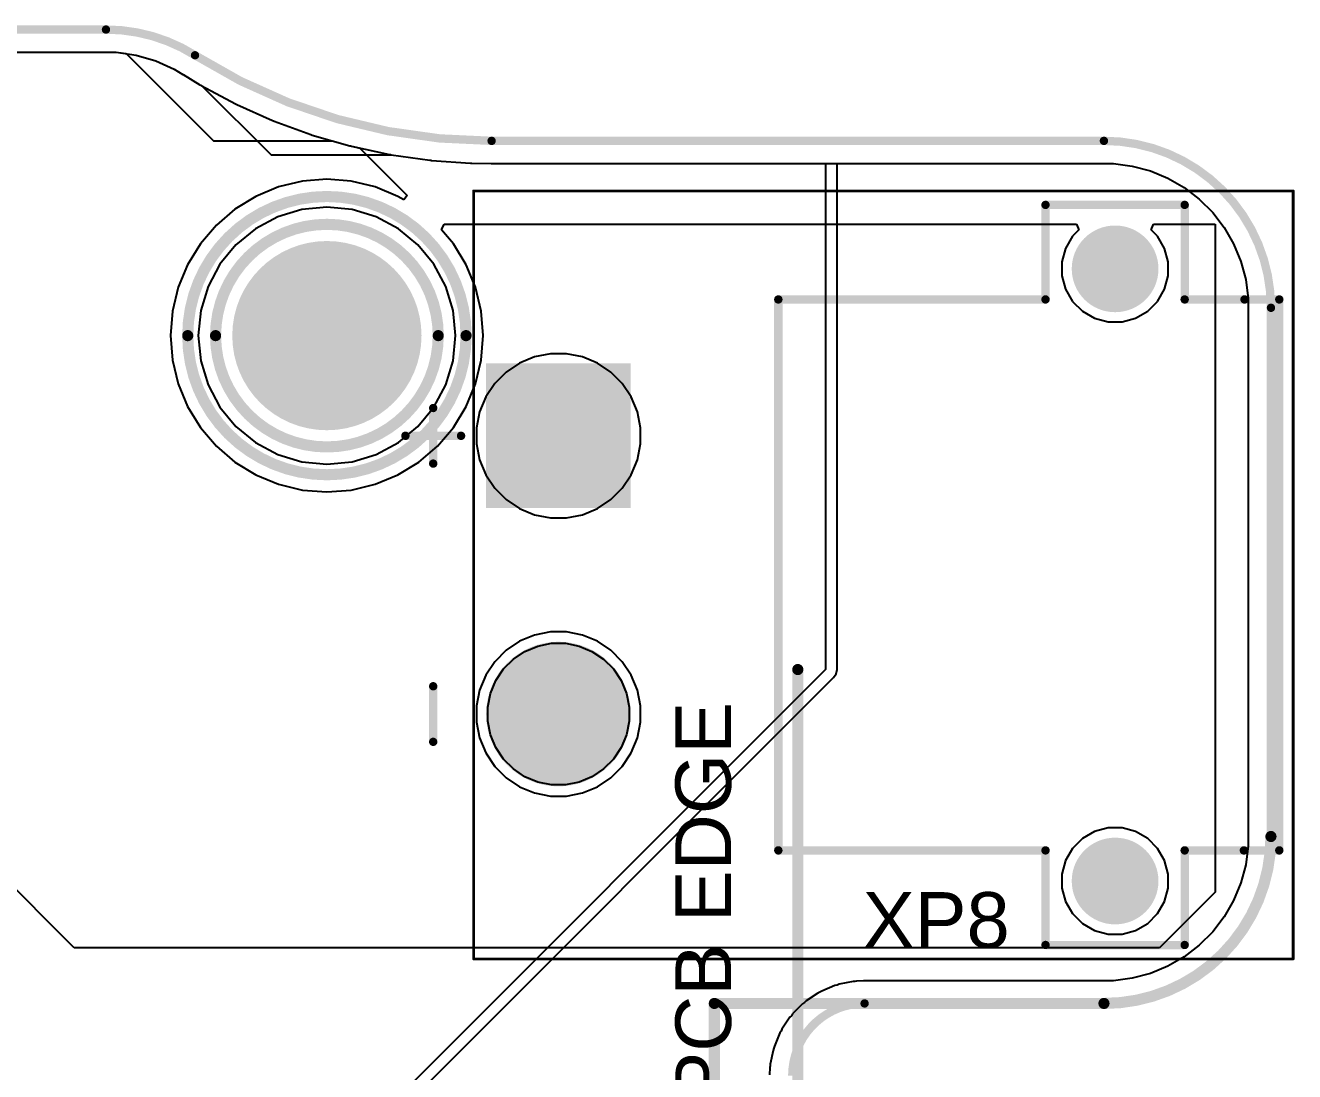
# Model space of a CAD drawing. Header units: inches. Extents: x 0 to 110, y 0 to 95.
# Drawn here: x 87.62 to 110.43, y 76.28 to 95.08 of the extents above; entities that cross this region are included whole.
import ezdxf

# ---------------------------------------------------------------- set-up
doc = ezdxf.new("R2010")
doc.units = ezdxf.units.IN
for name, color, linetype in [('Board Shape', 56, 'Continuous'), ('Bottom Layer', 5, 'Continuous'), ('Bottom Solder', 6, 'Continuous'), ('Int1', 16, 'Continuous'), ('Int2', 76, 'Continuous'), ('Keep-Out Layer', 6, 'Continuous'), ('Mechanical 13', 56, 'Continuous'), ('Mechanical1', 6, 'Continuous'), ('Multi-Layer', 9, 'Continuous'), ('Pad Holes', 156, 'Continuous'), ('Top Courtyard', 56, 'Continuous'), ('Top Layer', 1, 'Continuous'), ('Top Overlay', 2, 'Continuous'), ('Top Solder', 216, 'Continuous')]:
    doc.layers.add(name, color=color, linetype=linetype)
doc.styles.add('Arial', font='', dxfattribs={"height": 0.2})
doc.styles.get('Arial').set_extended_font_data('Arial')

# ---------------------------------------------------------------- blocks, each defined once
blk = doc.blocks.new('DIN41612_48_3_____________________717')
at = {"layer": 'Mechanical 13'}
blk.add_lwpolyline([(-26.6, 0, 0.2, 0.2, 0), (36, 0, 0.2, 0.2, 0)], format="xyseb", dxfattribs=at)
blk.add_lwpolyline([(35.95, 0, 0.1, 0.1, 1), (36.05, 0, 0.1, 0.1, 1)], format="xyseb", close=True, dxfattribs=at)
at = {"layer": 'Mechanical 13', "style": 'Arial'}
blk.add_text('PCB EDGE', height=1, dxfattribs=at).set_placement((28.2, 1.2))
blk = doc.blocks.new('XT30PW_M_722')
at = {"layer": 'Bottom Layer'}
h = blk.add_hatch(color=5, dxfattribs=at)
edge = h.paths.add_edge_path()
edge.add_arc((-5.5, 0), 0.754, 0, 360)
h = blk.add_hatch(color=5, dxfattribs=at)
edge = h.paths.add_edge_path()
edge.add_arc((5.5, 0), 0.754, 0, 360)
blk.add_hatch(color=5, dxfattribs=at).paths.add_polyline_path([(-3.775, -8.725), (-1.225, -8.725), (-1.225, -11.275), (-3.775, -11.275)])
h = blk.add_hatch(color=5, dxfattribs=at)
edge = h.paths.add_edge_path()
edge.add_arc((2.5, -10), 1.275, 0, 360)
at = {"layer": 'Bottom Solder'}
h = blk.add_hatch(color=6, dxfattribs=at)
edge = h.paths.add_edge_path()
edge.add_arc((-5.5, 0), 0.779, 0, 360)
h = blk.add_hatch(color=6, dxfattribs=at)
edge = h.paths.add_edge_path()
edge.add_arc((5.5, 0), 0.779, 0, 360)
blk.add_hatch(color=6, dxfattribs=at).paths.add_polyline_path([(-3.8, -8.7), (-1.2, -8.7), (-1.2, -11.3), (-3.8, -11.3)])
h = blk.add_hatch(color=6, dxfattribs=at)
edge = h.paths.add_edge_path()
edge.add_arc((2.5, -10), 1.3, 0, 360)
at = {"layer": 'Int1'}
h = blk.add_hatch(color=16, dxfattribs=at)
edge = h.paths.add_edge_path()
edge.add_arc((-5.5, 0), 0.754, 0, 360)
h = blk.add_hatch(color=16, dxfattribs=at)
edge = h.paths.add_edge_path()
edge.add_arc((5.5, 0), 0.754, 0, 360)
h = blk.add_hatch(color=16, dxfattribs=at)
edge = h.paths.add_edge_path()
edge.add_arc((-2.5, -10), 1.275, 0, 360)
h = blk.add_hatch(color=16, dxfattribs=at)
edge = h.paths.add_edge_path()
edge.add_arc((2.5, -10), 1.275, 0, 360)
at = {"layer": 'Int2'}
h = blk.add_hatch(color=76, dxfattribs=at)
edge = h.paths.add_edge_path()
edge.add_arc((-5.5, 0), 0.754, 0, 360)
h = blk.add_hatch(color=76, dxfattribs=at)
edge = h.paths.add_edge_path()
edge.add_arc((5.5, 0), 0.754, 0, 360)
h = blk.add_hatch(color=76, dxfattribs=at)
edge = h.paths.add_edge_path()
edge.add_arc((-2.5, -10), 1.275, 0, 360)
h = blk.add_hatch(color=76, dxfattribs=at)
edge = h.paths.add_edge_path()
edge.add_arc((2.5, -10), 1.275, 0, 360)
at = {"layer": 'Multi-Layer'}
h = blk.add_hatch(color=9, dxfattribs=at)
edge = h.paths.add_edge_path()
edge.add_arc((-5.5, 0), 0.754, 0, 360)
h = blk.add_hatch(color=9, dxfattribs=at)
edge = h.paths.add_edge_path()
edge.add_arc((5.5, 0), 0.754, 0, 360)
h = blk.add_hatch(color=9, dxfattribs=at)
edge = h.paths.add_edge_path()
edge.add_arc((2.5, -10), 1.275, 0, 360)
at = {"layer": 'Pad Holes'}
h = blk.add_hatch(color=7, dxfattribs=at)
edge = h.paths.add_edge_path()
edge.add_arc((-5.5, 0), 0.5, 0, 360)
h = blk.add_hatch(color=7, dxfattribs=at)
edge = h.paths.add_edge_path()
edge.add_arc((5.5, 0), 0.5, 0, 360)
h = blk.add_hatch(color=7, dxfattribs=at)
edge = h.paths.add_edge_path()
edge.add_arc((-2.5, -10), 0.85, 0, 360)
h = blk.add_hatch(color=7, dxfattribs=at)
edge = h.paths.add_edge_path()
edge.add_arc((2.5, -10), 0.85, 0, 360)
at = {"layer": 'Top Layer'}
h = blk.add_hatch(color=1, dxfattribs=at)
edge = h.paths.add_edge_path()
edge.add_arc((-5.5, 0), 0.754, 0, 360)
h = blk.add_hatch(color=1, dxfattribs=at)
edge = h.paths.add_edge_path()
edge.add_arc((5.5, 0), 0.754, 0, 360)
blk.add_hatch(color=1, dxfattribs=at).paths.add_polyline_path([(-3.775, -8.725), (-1.225, -8.725), (-1.225, -11.275), (-3.775, -11.275)])
h = blk.add_hatch(color=1, dxfattribs=at)
edge = h.paths.add_edge_path()
edge.add_arc((2.5, -10), 1.275, 0, 360)
at = {"layer": 'Top Solder'}
h = blk.add_hatch(color=216, dxfattribs=at)
edge = h.paths.add_edge_path()
edge.add_arc((-5.5, 0), 0.779, 0, 360)
h = blk.add_hatch(color=216, dxfattribs=at)
edge = h.paths.add_edge_path()
edge.add_arc((5.5, 0), 0.779, 0, 360)
blk.add_hatch(color=216, dxfattribs=at).paths.add_polyline_path([(-3.8, -8.7), (-1.2, -8.7), (-1.2, -11.3), (-3.8, -11.3)])
h = blk.add_hatch(color=216, dxfattribs=at)
edge = h.paths.add_edge_path()
edge.add_arc((2.5, -10), 1.3, 0, 360)
at = {"layer": 'Mechanical 13'}
for points in [[(4.95, 2.95, 0.15, 0.15, 0), (-4.95, 2.95, 0.15, 0.15, 0)], [(-4.95, 1.25, 0.15, 0.15, 0), (-4.95, 2.95, 0.15, 0.15, 0)], [(4.95, 1.25, 0.15, 0.15, 0), (4.95, 2.95, 0.15, 0.15, 0)], [(-4.95, 1.25, 0.15, 0.15, 0), (-6.65, 1.25, 0.15, 0.15, 0)], [(-6.65, -1.25, 0.15, 0.15, 0), (-6.65, 1.25, 0.15, 0.15, 0)], [(6.65, 1.25, 0.15, 0.15, 0), (4.95, 1.25, 0.15, 0.15, 0)], [(6.65, -1.25, 0.15, 0.15, 0), (6.65, 1.25, 0.15, 0.15, 0)], [(-4.95, -1.25, 0.15, 0.15, 0), (-6.65, -1.25, 0.15, 0.15, 0)], [(-4.95, -6.05, 0.15, 0.15, 0), (-4.95, -1.25, 0.15, 0.15, 0)], [(4.95, -6.05, 0.15, 0.15, 0), (4.95, -1.25, 0.15, 0.15, 0)], [(6.65, -1.25, 0.15, 0.15, 0), (4.95, -1.25, 0.15, 0.15, 0)], [(4.95, -6.05, 0.15, 0.15, 0), (-4.95, -6.05, 0.15, 0.15, 0)], [(-2.5, -12.75, 0.15, 0.15, 0), (-2.5, -11.75, 0.15, 0.15, 0)], [(-2, -12.25, 0.15, 0.15, 0), (-3, -12.25, 0.15, 0.15, 0)], [(3, -12.25, 0.15, 0.15, 0), (2, -12.25, 0.15, 0.15, 0)]]:
    blk.add_lwpolyline(points, format="xyseb", dxfattribs=at)
for points in [[(-4.988, 2.95, 0.075, 0.075, 1), (-4.912, 2.95, 0.075, 0.075, 1)], [(-4.988, 2.95, 0.075, 0.075, 1), (-4.912, 2.95, 0.075, 0.075, 1)], [(4.912, 2.95, 0.075, 0.075, 1), (4.988, 2.95, 0.075, 0.075, 1)], [(4.912, 2.95, 0.075, 0.075, 1), (4.988, 2.95, 0.075, 0.075, 1)], [(-6.687, 1.25, 0.075, 0.075, 1), (-6.612, 1.25, 0.075, 0.075, 1)], [(-6.687, 1.25, 0.075, 0.075, 1), (-6.612, 1.25, 0.075, 0.075, 1)], [(-4.988, 1.25, 0.075, 0.075, 1), (-4.912, 1.25, 0.075, 0.075, 1)], [(-4.988, 1.25, 0.075, 0.075, 1), (-4.912, 1.25, 0.075, 0.075, 1)], [(4.912, 1.25, 0.075, 0.075, 1), (4.988, 1.25, 0.075, 0.075, 1)], [(4.912, 1.25, 0.075, 0.075, 1), (4.988, 1.25, 0.075, 0.075, 1)], [(6.612, 1.25, 0.075, 0.075, 1), (6.687, 1.25, 0.075, 0.075, 1)], [(6.612, 1.25, 0.075, 0.075, 1), (6.687, 1.25, 0.075, 0.075, 1)], [(-6.687, -1.25, 0.075, 0.075, 1), (-6.612, -1.25, 0.075, 0.075, 1)], [(-6.687, -1.25, 0.075, 0.075, 1), (-6.612, -1.25, 0.075, 0.075, 1)], [(-4.988, -1.25, 0.075, 0.075, 1), (-4.912, -1.25, 0.075, 0.075, 1)], [(-4.988, -1.25, 0.075, 0.075, 1), (-4.912, -1.25, 0.075, 0.075, 1)], [(4.912, -1.25, 0.075, 0.075, 1), (4.988, -1.25, 0.075, 0.075, 1)], [(4.912, -1.25, 0.075, 0.075, 1), (4.988, -1.25, 0.075, 0.075, 1)], [(6.612, -1.25, 0.075, 0.075, 1), (6.687, -1.25, 0.075, 0.075, 1)], [(6.612, -1.25, 0.075, 0.075, 1), (6.687, -1.25, 0.075, 0.075, 1)], [(-4.988, -6.05, 0.075, 0.075, 1), (-4.912, -6.05, 0.075, 0.075, 1)], [(-4.988, -6.05, 0.075, 0.075, 1), (-4.912, -6.05, 0.075, 0.075, 1)], [(4.912, -6.05, 0.075, 0.075, 1), (4.988, -6.05, 0.075, 0.075, 1)], [(4.912, -6.05, 0.075, 0.075, 1), (4.988, -6.05, 0.075, 0.075, 1)], [(-2.538, -11.75, 0.075, 0.075, 1), (-2.462, -11.75, 0.075, 0.075, 1)], [(-3.037, -12.25, 0.075, 0.075, 1), (-2.962, -12.25, 0.075, 0.075, 1)], [(-2.038, -12.25, 0.075, 0.075, 1), (-1.963, -12.25, 0.075, 0.075, 1)], [(1.963, -12.25, 0.075, 0.075, 1), (2.038, -12.25, 0.075, 0.075, 1)], [(2.962, -12.25, 0.075, 0.075, 1), (3.037, -12.25, 0.075, 0.075, 1)], [(-2.538, -12.75, 0.075, 0.075, 1), (-2.462, -12.75, 0.075, 0.075, 1)]]:
    blk.add_lwpolyline(points, format="xyseb", close=True, dxfattribs=at)
at = {"layer": 'Top Courtyard'}
for points in [[(-6.9, -11.525, 0.05, 0.05, 0), (-6.9, 3.2, 0.05, 0.05, 0)], [(6.9, 3.2, 0.05, 0.05, 0), (-6.9, 3.2, 0.05, 0.05, 0)], [(6.9, -11.525, 0.05, 0.05, 0), (6.9, 3.2, 0.05, 0.05, 0)], [(6.9, -11.525, 0.05, 0.05, 0), (-6.9, -11.525, 0.05, 0.05, 0)]]:
    blk.add_lwpolyline(points, format="xyseb", dxfattribs=at)
for points in [[(-6.912, 3.2, 0.025, 0.025, 1), (-6.887, 3.2, 0.025, 0.025, 1)], [(-6.912, 3.2, 0.025, 0.025, 1), (-6.887, 3.2, 0.025, 0.025, 1)], [(6.887, 3.2, 0.025, 0.025, 1), (6.912, 3.2, 0.025, 0.025, 1)], [(6.887, 3.2, 0.025, 0.025, 1), (6.912, 3.2, 0.025, 0.025, 1)], [(-6.912, -11.525, 0.025, 0.025, 1), (-6.887, -11.525, 0.025, 0.025, 1)], [(-6.912, -11.525, 0.025, 0.025, 1), (-6.887, -11.525, 0.025, 0.025, 1)], [(6.887, -11.525, 0.025, 0.025, 1), (6.912, -11.525, 0.025, 0.025, 1)], [(6.887, -11.525, 0.025, 0.025, 1), (6.912, -11.525, 0.025, 0.025, 1)]]:
    blk.add_lwpolyline(points, format="xyseb", close=True, dxfattribs=at)
at = {"layer": 'Top Overlay'}
for points in [[(-4.95, 1.25, 0.15, 0.15, 0), (-4.95, 2.325, 0.15, 0.15, 0)], [(4.95, 1.25, 0.15, 0.15, 0), (4.95, 2.314, 0.15, 0.15, 0)], [(-6.65, -1.25, 0.15, 0.15, 0), (-6.65, 1.25, 0.15, 0.15, 0)], [(-4.95, 1.25, 0.15, 0.15, 0), (-6.65, 1.25, 0.15, 0.15, 0)], [(6.65, 1.25, 0.15, 0.15, 0), (4.95, 1.25, 0.15, 0.15, 0)], [(6.65, -1.25, 0.15, 0.15, 0), (6.65, 1.25, 0.15, 0.15, 0)], [(-4.95, -1.25, 0.15, 0.15, 0), (-6.65, -1.25, 0.15, 0.15, 0)], [(-4.95, -6.05, 0.15, 0.15, 0), (-4.95, -1.25, 0.15, 0.15, 0)], [(6.65, -1.25, 0.15, 0.15, 0), (4.95, -1.25, 0.15, 0.15, 0)], [(4.95, -6.05, 0.15, 0.15, 0), (4.95, -1.25, 0.15, 0.15, 0)], [(4.95, -6.05, 0.15, 0.15, 0), (-4.95, -6.05, 0.15, 0.15, 0)], [(3, -12.25, 0.15, 0.15, 0), (2, -12.25, 0.15, 0.15, 0)]]:
    blk.add_lwpolyline(points, format="xyseb", dxfattribs=at)
for points in [[(-4.988, 2.325, 0.075, 0.075, 1), (-4.912, 2.325, 0.075, 0.075, 1)], [(4.912, 2.314, 0.075, 0.075, 1), (4.988, 2.314, 0.075, 0.075, 1)], [(-6.687, 1.25, 0.075, 0.075, 1), (-6.612, 1.25, 0.075, 0.075, 1)], [(-6.687, 1.25, 0.075, 0.075, 1), (-6.612, 1.25, 0.075, 0.075, 1)], [(-4.988, 1.25, 0.075, 0.075, 1), (-4.912, 1.25, 0.075, 0.075, 1)], [(-4.988, 1.25, 0.075, 0.075, 1), (-4.912, 1.25, 0.075, 0.075, 1)], [(4.912, 1.25, 0.075, 0.075, 1), (4.988, 1.25, 0.075, 0.075, 1)], [(4.912, 1.25, 0.075, 0.075, 1), (4.988, 1.25, 0.075, 0.075, 1)], [(6.612, 1.25, 0.075, 0.075, 1), (6.687, 1.25, 0.075, 0.075, 1)], [(6.612, 1.25, 0.075, 0.075, 1), (6.687, 1.25, 0.075, 0.075, 1)], [(-6.687, -1.25, 0.075, 0.075, 1), (-6.612, -1.25, 0.075, 0.075, 1)], [(-6.687, -1.25, 0.075, 0.075, 1), (-6.612, -1.25, 0.075, 0.075, 1)], [(-4.988, -1.25, 0.075, 0.075, 1), (-4.912, -1.25, 0.075, 0.075, 1)], [(-4.988, -1.25, 0.075, 0.075, 1), (-4.912, -1.25, 0.075, 0.075, 1)], [(4.912, -1.25, 0.075, 0.075, 1), (4.988, -1.25, 0.075, 0.075, 1)], [(4.912, -1.25, 0.075, 0.075, 1), (4.988, -1.25, 0.075, 0.075, 1)], [(6.612, -1.25, 0.075, 0.075, 1), (6.687, -1.25, 0.075, 0.075, 1)], [(6.612, -1.25, 0.075, 0.075, 1), (6.687, -1.25, 0.075, 0.075, 1)], [(-4.988, -6.05, 0.075, 0.075, 1), (-4.912, -6.05, 0.075, 0.075, 1)], [(-4.988, -6.05, 0.075, 0.075, 1), (-4.912, -6.05, 0.075, 0.075, 1)], [(4.912, -6.05, 0.075, 0.075, 1), (4.988, -6.05, 0.075, 0.075, 1)], [(4.912, -6.05, 0.075, 0.075, 1), (4.988, -6.05, 0.075, 0.075, 1)], [(1.963, -12.25, 0.075, 0.075, 1), (2.038, -12.25, 0.075, 0.075, 1)], [(2.962, -12.25, 0.075, 0.075, 1), (3.037, -12.25, 0.075, 0.075, 1)]]:
    blk.add_lwpolyline(points, format="xyseb", close=True, dxfattribs=at)

msp = doc.modelspace()

# ---------------------------------------------------------------- hatches: boundary and pattern name
at = {"layer": 'Bottom Solder'}
h = msp.add_hatch(color=6, dxfattribs=at)
edge = h.paths.add_edge_path()
edge.add_arc((93.04, 89.5), 1.7, 0, 360)
at = {"layer": 'Pad Holes'}
h = msp.add_hatch(color=7, dxfattribs=at)
edge = h.paths.add_edge_path()
edge.add_arc((93.04, 89.5), 1.6, 0, 360)
at = {"layer": 'Top Solder'}
h = msp.add_hatch(color=216, dxfattribs=at)
edge = h.paths.add_edge_path()
edge.add_arc((93.04, 89.5), 1.7, 0, 360)

# ---------------------------------------------------------------- linework, layer by layer
at = {"layer": 'Board Shape'}
for points in [[(2, 95, 0.15, 0.15, 0), (89.072, 95, 0.15, 0.15, 0)], [(89.072, 95, 0.15, 0.15, -0.14145), (90.671, 94.538, 0.15, 0.15, 0)], [(96, 93, 0.15, 0.15, -0.14145), (90.671, 94.538, 0.15, 0.15, 0)], [(96, 93, 0.15, 0.15, 0), (107, 93, 0.15, 0.15, 0)], [(107, 93, 0.15, 0.15, -0.414213), (110, 90, 0.15, 0.15, 0)], [(110, 80.5, 0.15, 0.15, 0), (110, 90, 0.15, 0.15, 0)], [(110, 80.5, 0.2, 0.2, -0.414213), (107, 77.5, 0.2, 0.2, 0)], [(101.4, 76.2, 0.15, 0.15, -0.414214), (102.7, 77.5, 0.15, 0.15, 0)], [(102.7, 77.5, 0.15, 0.15, 0), (107, 77.5, 0.15, 0.15, 0)]]:
    msp.add_lwpolyline(points, format="xyseb", dxfattribs=at)
for points in [[(89.034, 95, 0.075, 0.075, 1), (89.109, 95, 0.075, 0.075, 1)], [(89.034, 95, 0.075, 0.075, 1), (89.109, 95, 0.075, 0.075, 1)], [(90.633, 94.538, 0.075, 0.075, 1), (90.708, 94.538, 0.075, 0.075, 1)], [(90.633, 94.538, 0.075, 0.075, 1), (90.708, 94.538, 0.075, 0.075, 1)], [(95.962, 93, 0.075, 0.075, 1), (96.037, 93, 0.075, 0.075, 1)], [(95.962, 93, 0.075, 0.075, 1), (96.037, 93, 0.075, 0.075, 1)], [(106.962, 93, 0.075, 0.075, 1), (107.037, 93, 0.075, 0.075, 1)], [(106.962, 93, 0.075, 0.075, 1), (107.037, 93, 0.075, 0.075, 1)], [(109.963, 90, 0.075, 0.075, 1), (110.038, 90, 0.075, 0.075, 1)], [(109.963, 90, 0.075, 0.075, 1), (110.038, 90, 0.075, 0.075, 1)], [(109.95, 80.5, 0.1, 0.1, 1), (110.05, 80.5, 0.1, 0.1, 1)], [(109.963, 80.5, 0.075, 0.075, 1), (110.038, 80.5, 0.075, 0.075, 1)], [(102.662, 77.5, 0.075, 0.075, 1), (102.738, 77.5, 0.075, 0.075, 1)], [(102.662, 77.5, 0.075, 0.075, 1), (102.738, 77.5, 0.075, 0.075, 1)], [(106.95, 77.5, 0.1, 0.1, 1), (107.05, 77.5, 0.1, 0.1, 1)], [(106.962, 77.5, 0.075, 0.075, 1), (107.037, 77.5, 0.075, 0.075, 1)]]:
    msp.add_lwpolyline(points, format="xyseb", close=True, dxfattribs=at)
at = {"layer": 'Int1'}
for p, q in [((2, 94.592), (89.072, 94.592)), ((89.072, 94.592), (89.254, 94.592)), ((89.254, 94.592), (89.615, 94.541)), ((89.615, 94.541), (89.966, 94.44)), ((89.966, 94.44), (90.299, 94.291)), ((90.299, 94.291), (90.453, 94.193)), ((90.453, 94.193), (90.457, 94.192)), ((90.457, 94.192), (90.459, 94.19)), ((90.459, 94.19), (90.76, 94.008)), ((90.76, 94.008), (90.77, 94.004)), ((90.77, 94.004), (90.779, 93.997)), ((90.779, 93.997), (91.398, 93.665)), ((91.398, 93.665), (91.412, 93.661)), ((91.412, 93.661), (91.423, 93.653)), ((91.423, 93.653), (92.064, 93.365)), ((92.064, 93.365), (92.078, 93.362)), ((92.078, 93.362), (92.091, 93.354)), ((92.091, 93.354), (92.75, 93.113)), ((92.75, 93.113), (92.765, 93.11)), ((92.765, 93.11), (92.778, 93.104)), ((92.778, 93.104), (93.453, 92.909)), ((93.453, 92.909), (93.467, 92.908)), ((93.467, 92.908), (93.48, 92.902)), ((93.48, 92.902), (94.167, 92.755)), ((94.167, 92.755), (94.182, 92.755)), ((94.182, 92.755), (94.195, 92.75)), ((94.195, 92.75), (94.891, 92.652)), ((94.891, 92.652), (94.905, 92.652)), ((94.905, 92.652), (94.919, 92.649)), ((94.919, 92.649), (95.62, 92.599)), ((95.62, 92.599), (95.631, 92.601)), ((95.631, 92.601), (95.642, 92.598)), ((95.642, 92.598), (95.993, 92.592)), ((95.993, 92.592), (95.996, 92.593)), ((95.996, 92.593), (96, 92.592)), ((96, 92.592), (107, 92.592)), ((107, 92.592), (107.17, 92.592)), ((107.17, 92.592), (107.507, 92.548)), ((107.507, 92.548), (107.835, 92.46)), ((107.835, 92.46), (108.149, 92.33)), ((108.149, 92.33), (108.443, 92.16)), ((108.443, 92.16), (108.713, 91.953)), ((108.713, 91.953), (108.953, 91.713)), ((92.589, 91.767), (92.156, 91.635)), ((93.04, 91.811), (92.589, 91.767)), ((93.491, 91.767), (93.04, 91.811)), ((93.924, 91.635), (93.491, 91.767)), ((108.953, 91.713), (109.16, 91.443)), ((92.156, 91.635), (91.756, 91.422)), ((94.324, 91.422), (93.924, 91.635)), ((109.16, 91.443), (109.33, 91.149)), ((91.756, 91.422), (91.406, 91.134)), ((94.674, 91.134), (94.324, 91.422)), ((91.406, 91.134), (91.118, 90.784)), ((94.962, 90.784), (94.674, 91.134)), ((109.33, 91.149), (109.46, 90.835)), ((91.118, 90.784), (90.905, 90.384)), ((95.175, 90.384), (94.962, 90.784)), ((109.46, 90.835), (109.548, 90.507)), ((90.905, 90.384), (90.773, 89.951)), ((95.307, 89.951), (95.175, 90.384)), ((109.548, 90.507), (109.592, 90.17)), ((109.592, 90.17), (109.592, 90)), ((90.773, 89.951), (90.729, 89.5)), ((95.351, 89.5), (95.307, 89.951)), ((109.592, 90), (109.592, 80.5)), ((90.729, 89.5), (90.773, 89.049)), ((95.307, 89.049), (95.351, 89.5)), ((97.055, 89.175), (96.77, 89.118)), ((97.345, 89.175), (97.055, 89.175)), ((97.63, 89.118), (97.345, 89.175)), ((90.773, 89.049), (90.905, 88.616)), ((95.175, 88.616), (95.307, 89.049)), ((96.501, 89.007), (96.26, 88.846)), ((96.77, 89.118), (96.501, 89.007)), ((97.899, 89.007), (97.63, 89.118)), ((98.14, 88.846), (97.899, 89.007)), ((96.26, 88.846), (96.054, 88.64)), ((98.346, 88.64), (98.14, 88.846)), ((90.905, 88.616), (91.118, 88.216)), ((94.962, 88.216), (95.175, 88.616)), ((96.054, 88.64), (95.893, 88.399)), ((98.507, 88.399), (98.346, 88.64)), ((95.893, 88.399), (95.782, 88.13)), ((98.618, 88.13), (98.507, 88.399)), ((91.118, 88.216), (91.406, 87.866)), ((94.674, 87.866), (94.962, 88.216)), ((95.782, 88.13), (95.725, 87.845)), ((98.675, 87.845), (98.618, 88.13)), ((91.406, 87.866), (91.756, 87.578)), ((94.324, 87.578), (94.674, 87.866)), ((95.725, 87.845), (95.725, 87.555)), ((98.675, 87.555), (98.675, 87.845)), ((91.756, 87.578), (92.156, 87.365)), ((93.924, 87.365), (94.324, 87.578)), ((92.156, 87.365), (92.589, 87.233)), ((93.491, 87.233), (93.924, 87.365)), ((95.725, 87.555), (95.782, 87.27)), ((98.618, 87.27), (98.675, 87.555)), ((92.589, 87.233), (93.04, 87.189)), ((93.04, 87.189), (93.491, 87.233)), ((95.782, 87.27), (95.893, 87.001)), ((98.507, 87.001), (98.618, 87.27)), ((95.893, 87.001), (96.054, 86.76)), ((98.346, 86.76), (98.507, 87.001)), ((96.054, 86.76), (96.26, 86.554)), ((98.14, 86.554), (98.346, 86.76)), ((96.26, 86.554), (96.501, 86.393)), ((97.899, 86.393), (98.14, 86.554)), ((96.501, 86.393), (96.77, 86.282)), ((96.77, 86.282), (97.055, 86.225)), ((97.055, 86.225), (97.345, 86.225)), ((97.345, 86.225), (97.63, 86.282)), ((97.63, 86.282), (97.899, 86.393)), ((109.592, 80.5), (109.592, 80.33)), ((109.592, 80.33), (109.548, 79.993)), ((109.548, 79.993), (109.46, 79.665)), ((109.46, 79.665), (109.33, 79.351)), ((109.33, 79.351), (109.16, 79.057)), ((109.16, 79.057), (108.953, 78.787)), ((108.953, 78.787), (108.713, 78.547)), ((108.713, 78.547), (108.443, 78.34)), ((108.443, 78.34), (108.149, 78.17)), ((107.835, 78.04), (107.507, 77.952)), ((108.149, 78.17), (107.835, 78.04)), ((102.167, 77.821), (101.931, 77.723)), ((102.206, 77.829), (102.167, 77.821)), ((102.243, 77.844), (102.206, 77.829)), ((102.493, 77.894), (102.243, 77.844)), ((102.523, 77.894), (102.493, 77.894)), ((102.553, 77.901), (102.523, 77.894)), ((102.68, 77.907), (102.553, 77.901)), ((102.69, 77.906), (102.68, 77.907)), ((102.7, 77.908), (102.69, 77.906)), ((107, 77.908), (102.7, 77.908)), ((107.17, 77.908), (107, 77.908)), ((107.507, 77.952), (107.17, 77.908)), ((101.649, 77.544), (101.62, 77.516)), ((101.861, 77.686), (101.649, 77.544)), ((101.898, 77.701), (101.861, 77.686)), ((101.931, 77.723), (101.898, 77.701)), ((101.407, 77.313), (101.384, 77.28)), ((101.587, 77.493), (101.407, 77.313)), ((101.62, 77.516), (101.587, 77.493)), ((101.356, 77.251), (101.214, 77.039)), ((101.384, 77.28), (101.356, 77.251)), ((101.177, 76.969), (101.079, 76.733)), ((101.199, 77.002), (101.177, 76.969)), ((101.214, 77.039), (101.199, 77.002)), ((101.056, 76.657), (101.006, 76.407)), ((101.071, 76.694), (101.056, 76.657)), ((101.079, 76.733), (101.071, 76.694)), ((101.006, 76.407), (101.006, 76.377)), ((100.999, 76.347), (100.993, 76.22)), ((101.006, 76.377), (100.999, 76.347))]:
    msp.add_line(p, q, dxfattribs=at)
at = {"layer": 'Int2'}
for p, q in [((50.5, 94.592), (89.072, 94.592)), ((89.072, 94.592), (89.254, 94.592)), ((89.254, 94.592), (89.615, 94.541)), ((89.615, 94.541), (89.966, 94.44)), ((89.966, 94.44), (90.299, 94.291)), ((90.299, 94.291), (90.453, 94.193)), ((90.453, 94.193), (90.457, 94.192)), ((90.457, 94.192), (90.459, 94.19)), ((90.459, 94.19), (90.76, 94.008)), ((90.76, 94.008), (90.77, 94.004)), ((90.77, 94.004), (90.779, 93.997)), ((90.779, 93.997), (90.801, 93.985)), ((90.801, 93.985), (92.036, 92.75)), ((92.036, 92.75), (94.196, 92.75)), ((94.196, 92.75), (94.891, 92.652)), ((94.891, 92.652), (94.905, 92.652)), ((94.905, 92.652), (94.919, 92.649)), ((94.919, 92.649), (95.62, 92.599)), ((95.62, 92.599), (95.631, 92.601)), ((95.631, 92.601), (95.642, 92.598)), ((95.642, 92.598), (95.993, 92.592)), ((95.993, 92.592), (95.996, 92.593)), ((95.996, 92.593), (96, 92.592)), ((96, 92.592), (102, 92.592)), ((102, 92.592), (102, 83.5)), ((102.204, 83.5), (102.204, 92.592)), ((102.204, 92.592), (107, 92.592)), ((107, 92.592), (107.17, 92.592)), ((107.17, 92.592), (107.507, 92.548)), ((107.507, 92.548), (107.835, 92.46)), ((107.835, 92.46), (108.149, 92.33)), ((108.149, 92.33), (108.443, 92.16)), ((108.443, 92.16), (108.713, 91.953)), ((108.713, 91.953), (108.953, 91.713)), ((92.589, 91.767), (92.156, 91.635)), ((93.04, 91.811), (92.589, 91.767)), ((93.491, 91.767), (93.04, 91.811)), ((93.924, 91.635), (93.491, 91.767)), ((108.953, 91.713), (109.16, 91.443)), ((92.156, 91.635), (91.756, 91.422)), ((94.324, 91.422), (93.924, 91.635)), ((109.16, 91.443), (109.33, 91.149)), ((91.756, 91.422), (91.406, 91.134)), ((94.674, 91.134), (94.324, 91.422)), ((91.406, 91.134), (91.118, 90.784)), ((94.962, 90.784), (94.674, 91.134)), ((109.33, 91.149), (109.46, 90.835)), ((91.118, 90.784), (90.905, 90.384)), ((95.175, 90.384), (94.962, 90.784)), ((109.46, 90.835), (109.548, 90.507)), ((90.905, 90.384), (90.773, 89.951)), ((95.307, 89.951), (95.175, 90.384)), ((109.548, 90.507), (109.592, 90.17)), ((109.592, 90.17), (109.592, 90)), ((90.773, 89.951), (90.729, 89.5)), ((95.351, 89.5), (95.307, 89.951)), ((109.592, 90), (109.592, 80.5)), ((90.729, 89.5), (90.773, 89.049)), ((95.307, 89.049), (95.351, 89.5)), ((90.773, 89.049), (90.905, 88.616)), ((95.175, 88.616), (95.307, 89.049)), ((90.905, 88.616), (91.118, 88.216)), ((94.962, 88.216), (95.175, 88.616)), ((91.118, 88.216), (91.406, 87.866)), ((94.674, 87.866), (94.962, 88.216)), ((91.406, 87.866), (91.756, 87.578)), ((94.324, 87.578), (94.674, 87.866)), ((91.756, 87.578), (92.156, 87.365)), ((93.924, 87.365), (94.324, 87.578)), ((92.156, 87.365), (92.589, 87.233)), ((93.491, 87.233), (93.924, 87.365)), ((92.589, 87.233), (93.04, 87.189)), ((93.04, 87.189), (93.491, 87.233)), ((97.055, 84.175), (96.77, 84.118)), ((97.345, 84.175), (97.055, 84.175)), ((97.63, 84.118), (97.345, 84.175)), ((96.501, 84.007), (96.26, 83.846)), ((96.77, 84.118), (96.501, 84.007)), ((96.598, 83.826), (96.829, 83.922)), ((96.829, 83.922), (97.075, 83.971)), ((97.075, 83.971), (97.325, 83.971)), ((97.325, 83.971), (97.571, 83.922)), ((97.571, 83.922), (97.802, 83.826)), ((97.899, 84.007), (97.63, 84.118)), ((98.14, 83.846), (97.899, 84.007)), ((96.26, 83.846), (96.054, 83.64)), ((96.213, 83.51), (96.39, 83.687)), ((96.39, 83.687), (96.598, 83.826)), ((97.802, 83.826), (98.01, 83.687)), ((98.01, 83.687), (98.187, 83.51)), ((98.346, 83.64), (98.14, 83.846)), ((102, 83.5), (94, 75.5)), ((96.054, 83.64), (95.893, 83.399)), ((96.074, 83.302), (96.213, 83.51)), ((98.187, 83.51), (98.326, 83.302)), ((98.507, 83.399), (98.346, 83.64)), ((102.188, 83.422), (102.204, 83.5)), ((94.144, 75.356), (102.144, 83.356)), ((95.893, 83.399), (95.782, 83.13)), ((95.978, 83.071), (96.074, 83.302)), ((98.326, 83.302), (98.422, 83.071)), ((98.618, 83.13), (98.507, 83.399)), ((102.144, 83.356), (102.188, 83.422)), ((95.782, 83.13), (95.725, 82.845)), ((95.929, 82.825), (95.978, 83.071)), ((98.422, 83.071), (98.471, 82.825)), ((98.675, 82.845), (98.618, 83.13)), ((95.725, 82.845), (95.725, 82.555)), ((95.929, 82.575), (95.929, 82.825)), ((98.471, 82.825), (98.471, 82.575)), ((98.675, 82.555), (98.675, 82.845)), ((95.725, 82.555), (95.782, 82.27)), ((95.978, 82.329), (95.929, 82.575)), ((98.471, 82.575), (98.422, 82.329)), ((98.618, 82.27), (98.675, 82.555)), ((96.074, 82.098), (95.978, 82.329)), ((98.422, 82.329), (98.326, 82.098)), ((95.782, 82.27), (95.893, 82.001)), ((96.213, 81.89), (96.074, 82.098)), ((98.326, 82.098), (98.187, 81.89)), ((98.507, 82.001), (98.618, 82.27)), ((95.893, 82.001), (96.054, 81.76)), ((96.39, 81.713), (96.213, 81.89)), ((98.187, 81.89), (98.01, 81.713)), ((98.346, 81.76), (98.507, 82.001)), ((96.054, 81.76), (96.26, 81.554)), ((96.598, 81.574), (96.39, 81.713)), ((98.01, 81.713), (97.802, 81.574)), ((98.14, 81.554), (98.346, 81.76)), ((96.26, 81.554), (96.501, 81.393)), ((96.829, 81.478), (96.598, 81.574)), ((97.075, 81.429), (96.829, 81.478)), ((97.325, 81.429), (97.075, 81.429)), ((97.571, 81.478), (97.325, 81.429)), ((97.802, 81.574), (97.571, 81.478)), ((97.899, 81.393), (98.14, 81.554)), ((96.501, 81.393), (96.77, 81.282)), ((96.77, 81.282), (97.055, 81.225)), ((97.055, 81.225), (97.345, 81.225)), ((97.345, 81.225), (97.63, 81.282)), ((97.63, 81.282), (97.899, 81.393)), ((109.592, 80.5), (109.592, 80.33)), ((109.592, 80.33), (109.548, 79.993)), ((109.548, 79.993), (109.46, 79.665)), ((109.46, 79.665), (109.33, 79.351)), ((109.33, 79.351), (109.16, 79.057)), ((109.16, 79.057), (108.953, 78.787)), ((108.953, 78.787), (108.713, 78.547)), ((108.713, 78.547), (108.443, 78.34)), ((108.443, 78.34), (108.149, 78.17)), ((107.835, 78.04), (107.507, 77.952)), ((108.149, 78.17), (107.835, 78.04)), ((102.167, 77.821), (101.931, 77.723)), ((102.206, 77.829), (102.167, 77.821)), ((102.243, 77.844), (102.206, 77.829)), ((102.493, 77.894), (102.243, 77.844)), ((102.523, 77.894), (102.493, 77.894)), ((102.553, 77.901), (102.523, 77.894)), ((102.68, 77.907), (102.553, 77.901)), ((102.69, 77.906), (102.68, 77.907)), ((102.7, 77.908), (102.69, 77.906)), ((107, 77.908), (102.7, 77.908)), ((107.17, 77.908), (107, 77.908)), ((107.507, 77.952), (107.17, 77.908)), ((101.649, 77.544), (101.62, 77.516)), ((101.861, 77.686), (101.649, 77.544)), ((101.898, 77.701), (101.861, 77.686)), ((101.931, 77.723), (101.898, 77.701)), ((101.407, 77.313), (101.384, 77.28)), ((101.587, 77.493), (101.407, 77.313)), ((101.62, 77.516), (101.587, 77.493)), ((101.356, 77.251), (101.214, 77.039)), ((101.384, 77.28), (101.356, 77.251)), ((101.177, 76.969), (101.079, 76.733)), ((101.199, 77.002), (101.177, 76.969)), ((101.214, 77.039), (101.199, 77.002)), ((101.056, 76.657), (101.006, 76.407)), ((101.071, 76.694), (101.056, 76.657)), ((101.079, 76.733), (101.071, 76.694)), ((101.006, 76.407), (101.006, 76.377)), ((100.999, 76.347), (100.993, 76.22)), ((101.006, 76.377), (100.999, 76.347))]:
    msp.add_line(p, q, dxfattribs=at)
at = {"layer": 'Keep-Out Layer'}
for points in [[(95.04, 89.5, 0.2, 0.2, 1), (91.04, 89.5, 0.2, 0.2, 1)], [(90.99, 89.5, 0.1, 0.1, 1), (91.09, 89.5, 0.1, 0.1, 1)], [(94.99, 89.5, 0.1, 0.1, 1), (95.09, 89.5, 0.1, 0.1, 1)]]:
    msp.add_lwpolyline(points, format="xyseb", close=True, dxfattribs=at)
at = {"layer": 'Mechanical1'}
for points in [[(100, 77.5, 0.2, 0.2, 0), (107, 77.5, 0.2, 0.2, 0)], [(100, 17.5, 0.2, 0.2, 0), (100, 77.5, 0.2, 0.2, 0)]]:
    msp.add_lwpolyline(points, format="xyseb", dxfattribs=at)
for points in [[(99.95, 77.5, 0.1, 0.1, 1), (100.05, 77.5, 0.1, 0.1, 1)], [(99.95, 77.5, 0.1, 0.1, 1), (100.05, 77.5, 0.1, 0.1, 1)], [(106.95, 77.5, 0.1, 0.1, 1), (107.05, 77.5, 0.1, 0.1, 1)]]:
    msp.add_lwpolyline(points, format="xyseb", close=True, dxfattribs=at)
at = {"layer": 'Top Layer'}
for p, q in [((27.025, 94.592), (89.072, 94.592)), ((89.072, 94.592), (89.254, 94.592)), ((89.254, 94.592), (89.433, 94.567)), ((89.433, 94.567), (91, 93)), ((91, 93), (93.137, 93)), ((93.137, 93), (93.453, 92.909)), ((93.453, 92.909), (93.467, 92.908)), ((93.467, 92.908), (93.48, 92.902)), ((93.48, 92.902), (93.63, 92.87)), ((93.63, 92.87), (94.483, 92.017)), ((92.172, 92.171), (91.765, 92.003)), ((92.601, 92.274), (92.172, 92.171)), ((93.04, 92.309), (92.601, 92.274)), ((93.479, 92.274), (93.04, 92.309)), ((93.908, 92.171), (93.479, 92.274)), ((94.315, 92.003), (93.908, 92.171)), ((91.765, 92.003), (91.389, 91.772)), ((94.421, 91.938), (94.315, 92.003)), ((94.483, 92.017), (94.421, 91.938)), ((91.389, 91.772), (91.054, 91.486)), ((91.054, 91.486), (90.768, 91.151)), ((95.099, 91.4), (95.146, 91.5)), ((95.146, 91.5), (106.509, 91.5)), ((106.509, 91.5), (106.551, 91.4)), ((107.849, 91.4), (107.891, 91.5)), ((107.891, 91.5), (109, 91.5)), ((109, 91.5), (109, 79.5)), ((95.312, 91.151), (95.099, 91.4)), ((106.437, 91.286), (106.311, 91.068)), ((106.551, 91.4), (106.437, 91.286)), ((107.963, 91.286), (107.849, 91.4)), ((108.089, 91.068), (107.963, 91.286)), ((90.768, 91.151), (90.537, 90.775)), ((95.543, 90.775), (95.312, 91.151)), ((106.311, 91.068), (106.246, 90.826)), ((108.154, 90.826), (108.089, 91.068)), ((90.537, 90.775), (90.369, 90.368)), ((95.711, 90.368), (95.543, 90.775)), ((106.246, 90.826), (106.246, 90.574)), ((108.154, 90.574), (108.154, 90.826)), ((106.246, 90.574), (106.311, 90.332)), ((108.089, 90.332), (108.154, 90.574)), ((90.369, 90.368), (90.266, 89.939)), ((95.814, 89.939), (95.711, 90.368)), ((106.311, 90.332), (106.437, 90.114)), ((107.963, 90.114), (108.089, 90.332)), ((106.437, 90.114), (106.614, 89.937)), ((107.786, 89.937), (107.963, 90.114)), ((90.266, 89.939), (90.231, 89.5)), ((95.849, 89.5), (95.814, 89.939)), ((106.614, 89.937), (106.832, 89.811)), ((107.568, 89.811), (107.786, 89.937)), ((106.832, 89.811), (107.074, 89.746)), ((107.074, 89.746), (107.326, 89.746)), ((107.326, 89.746), (107.568, 89.811)), ((90.231, 89.5), (90.266, 89.061)), ((95.814, 89.061), (95.849, 89.5)), ((90.266, 89.061), (90.369, 88.632)), ((95.711, 88.632), (95.814, 89.061)), ((90.369, 88.632), (90.537, 88.225)), ((95.543, 88.225), (95.711, 88.632)), ((90.537, 88.225), (90.768, 87.849)), ((95.312, 87.849), (95.543, 88.225)), ((90.768, 87.849), (91.054, 87.514)), ((95.026, 87.514), (95.312, 87.849)), ((91.054, 87.514), (91.389, 87.228)), ((94.691, 87.228), (95.026, 87.514)), ((91.389, 87.228), (91.765, 86.997)), ((94.315, 86.997), (94.691, 87.228)), ((91.765, 86.997), (92.172, 86.829)), ((93.908, 86.829), (94.315, 86.997)), ((92.172, 86.829), (92.601, 86.726)), ((92.601, 86.726), (93.04, 86.691)), ((93.04, 86.691), (93.479, 86.726)), ((93.479, 86.726), (93.908, 86.829)), ((97.055, 84.175), (96.77, 84.118)), ((97.345, 84.175), (97.055, 84.175)), ((97.63, 84.118), (97.345, 84.175)), ((96.501, 84.007), (96.26, 83.846)), ((96.77, 84.118), (96.501, 84.007)), ((97.899, 84.007), (97.63, 84.118)), ((98.14, 83.846), (97.899, 84.007)), ((96.26, 83.846), (96.054, 83.64)), ((98.346, 83.64), (98.14, 83.846)), ((96.054, 83.64), (95.893, 83.399)), ((98.507, 83.399), (98.346, 83.64)), ((95.893, 83.399), (95.782, 83.13)), ((98.618, 83.13), (98.507, 83.399)), ((95.782, 83.13), (95.725, 82.845)), ((98.675, 82.845), (98.618, 83.13)), ((95.725, 82.845), (95.725, 82.555)), ((98.675, 82.555), (98.675, 82.845)), ((95.725, 82.555), (95.782, 82.27)), ((98.618, 82.27), (98.675, 82.555)), ((95.782, 82.27), (95.893, 82.001)), ((98.507, 82.001), (98.618, 82.27)), ((95.893, 82.001), (96.054, 81.76)), ((98.346, 81.76), (98.507, 82.001)), ((96.054, 81.76), (96.26, 81.554)), ((98.14, 81.554), (98.346, 81.76)), ((96.26, 81.554), (96.501, 81.393)), ((97.899, 81.393), (98.14, 81.554)), ((96.501, 81.393), (96.77, 81.282)), ((96.77, 81.282), (97.055, 81.225)), ((97.055, 81.225), (97.345, 81.225)), ((97.345, 81.225), (97.63, 81.282)), ((97.63, 81.282), (97.899, 81.393)), ((106.832, 80.589), (106.614, 80.463)), ((107.074, 80.654), (106.832, 80.589)), ((107.326, 80.654), (107.074, 80.654)), ((107.568, 80.589), (107.326, 80.654)), ((107.786, 80.463), (107.568, 80.589)), ((106.437, 80.286), (106.311, 80.068)), ((106.614, 80.463), (106.437, 80.286)), ((107.963, 80.286), (107.786, 80.463)), ((108.089, 80.068), (107.963, 80.286)), ((88.5, 78.5), (86.75, 80.25)), ((106.311, 80.068), (106.246, 79.826)), ((108.154, 79.826), (108.089, 80.068)), ((106.246, 79.826), (106.246, 79.574)), ((108.154, 79.574), (108.154, 79.826)), ((106.246, 79.574), (106.311, 79.332)), ((109, 79.5), (108, 78.5)), ((108.089, 79.332), (108.154, 79.574)), ((106.311, 79.332), (106.437, 79.114)), ((107.963, 79.114), (108.089, 79.332)), ((106.437, 79.114), (106.614, 78.937)), ((106.614, 78.937), (106.832, 78.811)), ((107.568, 78.811), (107.786, 78.937)), ((107.786, 78.937), (107.963, 79.114)), ((106.832, 78.811), (107.074, 78.746)), ((107.074, 78.746), (107.326, 78.746)), ((107.326, 78.746), (107.568, 78.811)), ((108, 78.5), (88.5, 78.5))]:
    msp.add_line(p, q, dxfattribs=at)
for points in [[(95.54, 89.5, 0.2, 0.2, 1), (90.54, 89.5, 0.2, 0.2, 1)], [(90.49, 89.5, 0.1, 0.1, 1), (90.59, 89.5, 0.1, 0.1, 1)], [(95.49, 89.5, 0.1, 0.1, 1), (95.59, 89.5, 0.1, 0.1, 1)]]:
    msp.add_lwpolyline(points, format="xyseb", close=True, dxfattribs=at)

# ---------------------------------------------------------------- block references
for name, p, rotation in [('XT30PW_M_722', (107.2, 85.2), 270), ('DIN41612_48_3_____________________717', (101.5, 47.5), 90)]:
    msp.add_blockref(name, p, dxfattribs=dict(rotation=rotation))

# ---------------------------------------------------------------- texts
at = {"layer": 'Top Overlay', "style": 'Arial'}
msp.add_text('XP8', height=1, dxfattribs=at).set_placement((102.667, 78.5))

doc.saveas('drawing.dxf')
